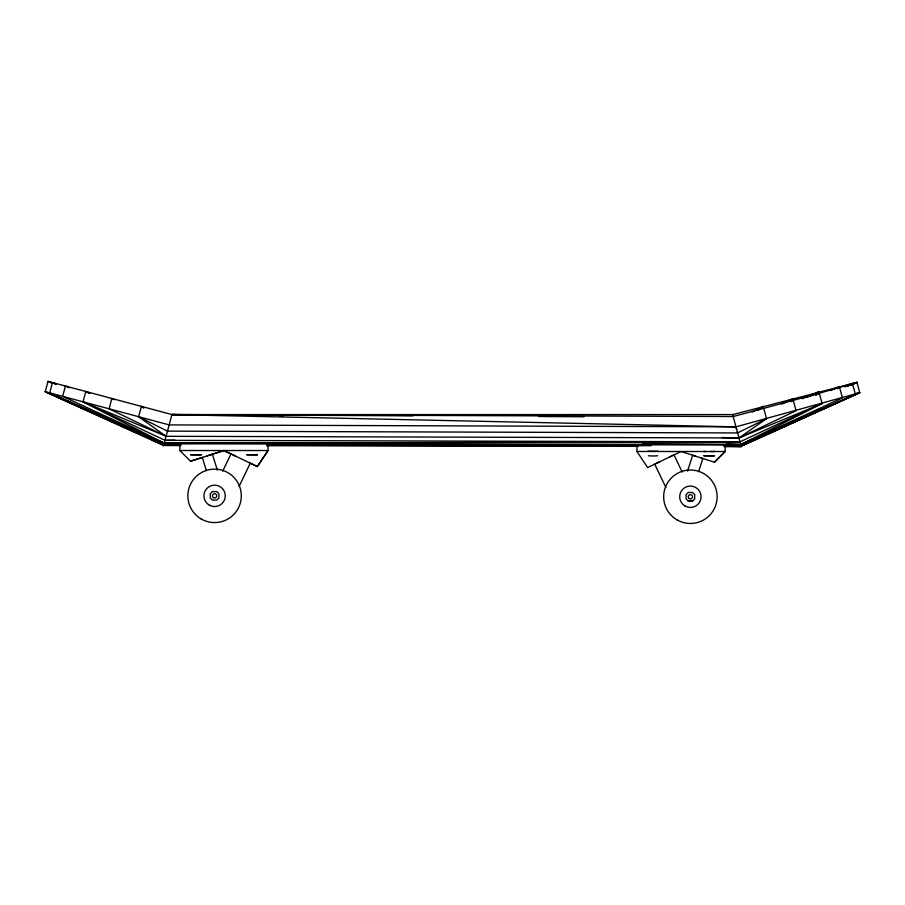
<?xml version="1.0" encoding="UTF-8"?>
<svg xmlns="http://www.w3.org/2000/svg" width="905" height="905" viewBox="0 0 905 905"><rect width="100%" height="100%" fill="white"/><g stroke="black" fill="none" stroke-linecap="round" stroke-linejoin="round"><path stroke-width="1.36" d="M144.438 436.357L45.25 391.695L48.022 381.367L171.927 414.569L735.969 426.843L859.75 392.691L856.99 382.363L732.948 414.569L171.927 414.569L163.624 445.543L45.25 391.695L169.156 424.898L735.969 426.843L736.636 429.309M180.695 445.09L163.748 445.056L49.696 392.883L52.456 382.555L56.325 384.252M850.542 385.247L856.99 382.363L850.542 385.27L856.99 382.363L819.308 393.245L822.079 403.573L738.978 437.941L166.101 436.301L138.623 416.719L141.395 406.39L143.906 407.646M687.585 471.12L692.664 455.226L695.21 456.041M698.626 471.686L702.846 458.484M222.754 471.109L231.001 453.925M239.09 486.494L250.278 463.179L248.988 462.557M714.452 462.206L725.143 451.516L725.143 444.819L636.95 444.819L636.95 451.527L647.641 467.557L681.046 451.505L714.452 462.206L725.143 451.505L636.95 451.493M692.529 501.031L694.667 498.881L694.667 494.605L692.529 492.467L688.253 492.467L686.114 494.616L686.114 498.893L688.253 501.031L692.529 501.031L688.253 501.019M757.757 410.531L763.469 406.379L752.191 412.092M722.043 437.579L738.978 437.941L766.501 418.687L763.73 408.359L819.308 393.245L815.563 395.134M810.371 396.22L819.116 391.718L802.237 398.743M69.233 387.793L65.42 386.028L62.649 396.356L164.246 443.224L740.788 444.536L822.079 403.573L740.041 441.81L164.246 443.224L49.696 392.883M737.609 432.907L766.501 418.687M781.626 404.094L793.029 398.551M665.899 487.478L654.711 464.152L659.53 461.833M669.168 457.206L673.987 454.898L682.234 472.093M790.732 401.582L793.266 400.372L796.038 410.7L738.978 437.941L741.365 446.527L724.419 446.493M807.758 397.08L819.116 391.718M815.529 395.01L819.308 393.245L815.416 394.852M830.62 390.598L839.512 386.48M837.114 388.743L839.659 387.578L842.419 397.895L740.788 444.536L642.448 443.903M844.817 386.786L852.499 383.268L844.784 386.661M847.453 386.175L852.578 383.844L855.338 394.161L740.788 444.536L726.33 443.925M782.429 427.307L859.75 392.691L741.252 446.176L724.328 446.086L741.252 446.176L859.75 392.691L856.39 393.37M750.211 441.731L757.949 438.269M768.255 433.653L775.981 430.192M847.431 386.107L852.578 383.844M202.324 457.444L206.374 470.713M207.234 455.871L212.324 454.253L217.404 470.136M190.536 461.222L223.942 450.532L257.348 466.561L268.038 450.532L268.038 443.846L179.846 443.846L179.846 450.554L190.536 461.222L202.562 457.376M211.917 454.389L223.942 450.543L235.82 456.233M198.727 414.954L171.927 414.569L733.197 416.526L763.73 408.359M658.15 451.165L647.833 451.165M648.365 455.679C647.335 456.063 658.648 456.063 657.618 455.679M89.686 393.109L85.794 391.492L83.022 401.82L165.015 440.328L174.914 440.181M704.486 451.505L703.762 451.505L706.443 451.505M713.74 451.505L714.452 451.505L710.493 451.505M179.846 450.52L268.038 450.532L257.348 466.561L249.927 463.009M114.381 399.693L111.847 398.472L109.086 408.8L166.101 436.301L83.022 401.82L164.246 443.224L463.699 443.574M163.782 444.966L180.717 444.989L163.782 444.966L45.25 391.695M724.249 445.746L741.195 445.769L741.365 446.527L724.419 446.47M266.828 445.249L638.183 445.973M163.624 445.543L180.57 445.577M266.737 445.724L638.251 446.346L441.979 445.713M165.015 440.328L740.041 441.81M413.189 415.848L171.927 414.569L204.44 414.943M538.769 416.515L583.917 416.752M727.088 445.713L741.195 445.769M164.246 443.224L193.874 443.371M267.235 443.755L650.967 445.713M279.374 415.791L283.616 415.836M724.419 446.188L741.365 446.527L741.218 445.927L741.365 446.527M701.352 457.998L702.167 458.258M48.022 381.367L51.879 383.12M147.006 437.511L162.47 444.479L147.096 437.432M67.637 401.096L71.484 402.849M85.579 409.298L93.272 412.816M98.396 415.157L100.953 416.334M107.367 419.264L115.059 422.782M125.309 427.465L140.682 434.502M89.572 393.268L85.794 391.492L89.538 393.404M138.623 416.719L167.482 431.142L737.62 432.941L733.197 416.526M141.395 406.39L143.68 408.019M740.788 444.536L741.252 446.176M737.304 431.776L738.978 437.941M732.948 414.569L733.367 416.176M212.46 491.573L210.322 493.711L210.322 497.988L212.46 500.126L216.736 500.126L218.874 497.988L218.874 493.711L216.736 491.573L212.46 491.573M745.041 444.016L742.473 445.192L745.053 444.038M190.717 454.763L201.227 454.808L190.717 454.763M246.839 454.763L257.348 454.808L246.839 454.763M703.943 455.781L714.452 455.781L703.943 455.781M56.302 384.32L52.456 382.555L56.302 384.32M201.238 518.995A26.72 26.72 0 0 0 241.318 495.85A26.72 26.72 0 0 0 201.238 472.704A26.72 26.72 0 0 0 201.238 518.995M209.247 505.103A10.69 10.69 0 0 0 225.288 495.85A10.69 10.69 0 0 0 209.247 486.596A10.69 10.69 0 0 0 209.247 505.103M213.523 497.705A2.138 2.138 0 0 0 216.736 495.85A2.138 2.138 0 0 0 213.523 493.994A2.138 2.138 0 0 0 213.523 497.705M677.031 519.889A26.72 26.72 0 0 0 717.122 496.743A26.72 26.72 0 0 0 677.031 473.598A26.72 26.72 0 0 0 677.031 519.889M685.051 506.008A10.69 10.69 0 0 0 701.081 496.743A10.69 10.69 0 0 0 685.051 487.49A10.69 10.69 0 0 0 685.051 506.008M689.327 498.598A2.138 2.138 0 0 0 692.529 496.743A2.138 2.138 0 0 0 689.327 494.899A2.138 2.138 0 0 0 689.327 498.598"/></g></svg>
